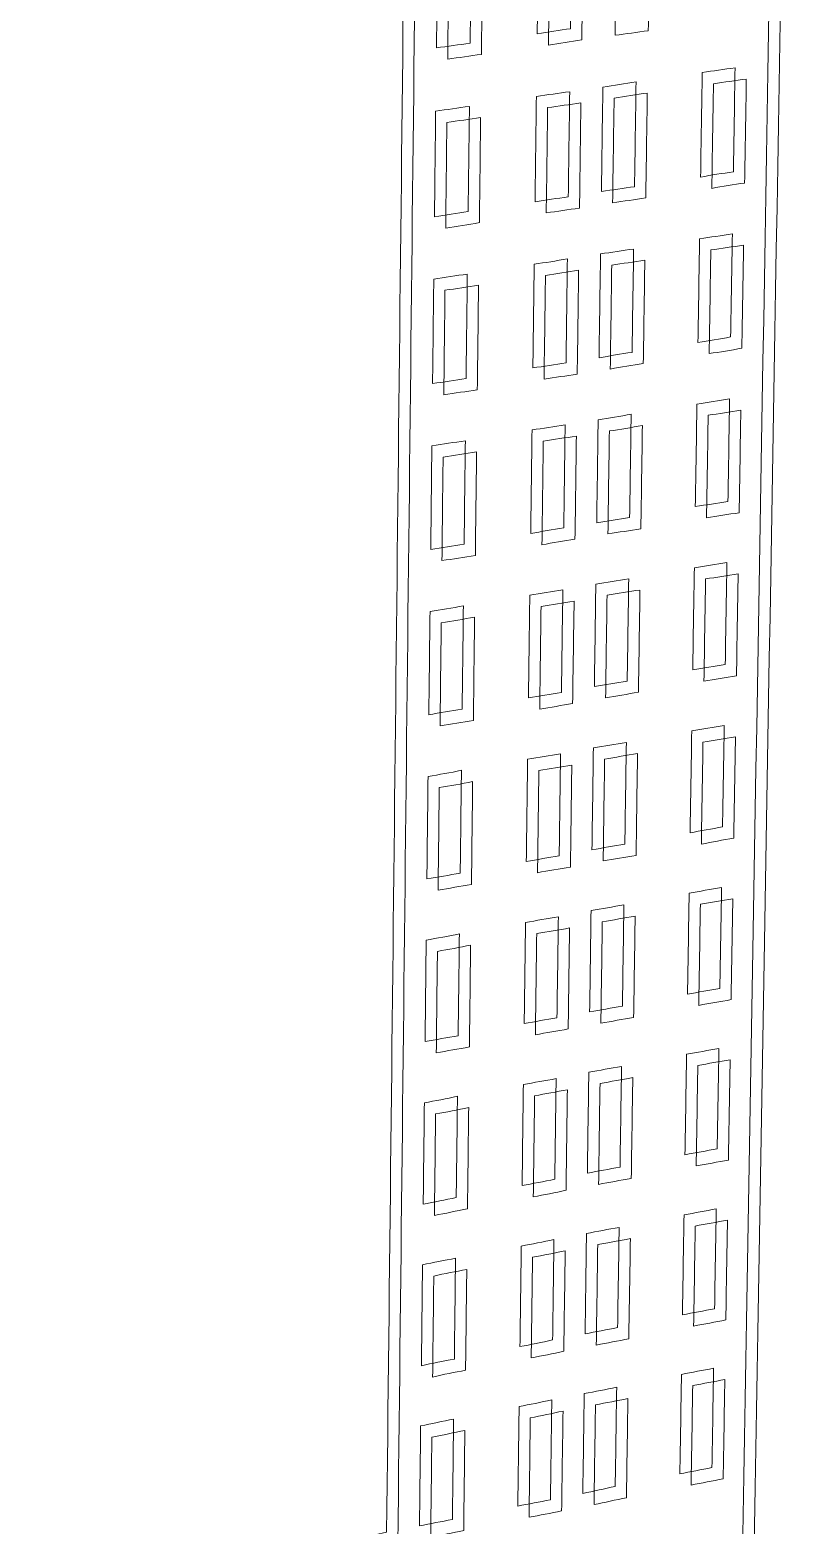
# Model space of a CAD drawing. Header units: centimetres. Extents: x -10.6 to 11.8, y -10.5 to 10.6.
# Drawn here: x 6.155 to 7.285, y -6.873 to -4.709 of the extents above; entities that cross this region are included whole.
import ezdxf

# ---------------------------------------------------------------- set-up
doc = ezdxf.new("R2010")
doc.units = ezdxf.units.CM
doc.header["$MEASUREMENT"] = 0
doc.layers.add('Livello 1', color=7, linetype='Continuous')

msp = doc.modelspace()

# ---------------------------------------------------------------- linework, layer by layer
at = {"layer": 'Livello 1', "color": 7, "lineweight": 9}
for points, knots in [([(7.14208, -9.54511), (7.16166, -8.40217), (7.18185, -7.22331), (7.20259, -6.01229), (7.20259, -6.01229), (7.22396, -4.76462), (7.246, -3.47729), (7.26872, -2.15032), (7.26872, -2.15032), (7.17869, -2.15705), (7.08831, -2.16379), (6.99761, -2.17056), (6.99761, -2.17056), (6.90655, -2.17736), (6.81481, -2.18422), (6.72273, -2.1911), (6.72273, -2.1911), (6.71381, -3.011), (6.70522, -3.81499), (6.69663, -4.60307), (6.69663, -4.60307), (6.6882, -5.37675), (6.67991, -6.13755), (6.67177, -6.88319), (6.67177, -6.88319), (6.58005, -6.90188), (6.48793, -6.92029), (6.39549, -6.93875), (6.39549, -6.93875), (6.3024, -6.95733), (6.20881, -6.97598), (6.11482, -6.99512), (6.11482, -6.99512), (6.11796, -6.2384), (6.12117, -5.46707), (6.12442, -4.68269), (6.12442, -4.68269), (6.12774, -3.88295), (6.13112, -3.06707), (6.13455, -2.23506), (6.13455, -2.23506), (6.03904, -2.24218), (5.94317, -2.24935), (5.84664, -2.25656), (5.84664, -2.25656), (5.74975, -2.26379), (5.65235, -2.27108), (5.55461, -2.27839), (5.55461, -2.27839), (5.55793, -3.66344), (5.56117, -5.00647), (5.56445, -6.30586), (5.56445, -6.30586), (5.56764, -7.56556), (5.57057, -8.78948), (5.57358, -9.97521), (5.57358, -9.97521), (5.61468, -9.96393), (5.65578, -9.95262), (5.69687, -9.94134), (5.69687, -9.94134), (5.69643, -9.96244), (5.69598, -9.98275), (5.69553, -10.00306), (5.69553, -10.00306), (5.70353, -10.01018), (5.71169, -10.01725), (5.71985, -10.02354), (5.71985, -10.02354), (5.94016, -9.96257), (6.15797, -9.90227), (6.37343, -9.84266), (6.37343, -9.84266), (6.58622, -9.78377), (6.79713, -9.72541), (7.00538, -9.66775), (7.00538, -9.66775), (7.01304, -9.65745), (7.0207, -9.64636), (7.02837, -9.63526), (7.02837, -9.63526), (7.02898, -9.61567), (7.02961, -9.59608), (7.03023, -9.57574), (7.03023, -9.57574), (7.06741, -9.56555), (7.10475, -9.55532), (7.14208, -9.54511)], [0, 0, 0, 0, 0.0454545, 0.0454545, 0.0454545, 0.0454545, 0.0909091, 0.0909091, 0.0909091, 0.0909091, 0.1363636, 0.1363636, 0.1363636, 0.1363636, 0.1818182, 0.1818182, 0.1818182, 0.1818182, 0.2272727, 0.2272727, 0.2272727, 0.2272727, 0.2727273, 0.2727273, 0.2727273, 0.2727273, 0.3181818, 0.3181818, 0.3181818, 0.3181818, 0.3636364, 0.3636364, 0.3636364, 0.3636364, 0.4090909, 0.4090909, 0.4090909, 0.4090909, 0.4545455, 0.4545455, 0.4545455, 0.4545455, 0.5, 0.5, 0.5, 0.5, 0.5454545, 0.5454545, 0.5454545, 0.5454545, 0.5909091, 0.5909091, 0.5909091, 0.5909091, 0.6363636, 0.6363636, 0.6363636, 0.6363636, 0.6818182, 0.6818182, 0.6818182, 0.6818182, 0.7272727, 0.7272727, 0.7272727, 0.7272727, 0.7727273, 0.7727273, 0.7727273, 0.7727273, 0.8181818, 0.8181818, 0.8181818, 0.8181818, 0.8636364, 0.8636364, 0.8636364, 0.8636364, 0.9090909, 0.9090909, 0.9090909, 0.9090909, 0.9545455, 0.9545455, 0.9545455, 0.9545455, 1, 1, 1, 1]), ([(7.15834, -9.56137), (7.17791, -8.41842), (7.19811, -7.23956), (7.21884, -6.02854), (7.21884, -6.02854), (7.24021, -4.78087), (7.26226, -3.49355), (7.28497, -2.16658), (7.28497, -2.16658), (7.19494, -2.1733), (7.10457, -2.18005), (7.01386, -2.18682), (7.01386, -2.18682), (6.92281, -2.19362), (6.83106, -2.20047), (6.73898, -2.20735), (6.73898, -2.20735), (6.73007, -3.02726), (6.72147, -3.83125), (6.71289, -4.61933), (6.71289, -4.61933), (6.70446, -5.393), (6.69616, -6.15381), (6.68803, -6.89945), (6.68803, -6.89945), (6.59631, -6.91814), (6.50419, -6.93654), (6.41174, -6.955), (6.41174, -6.955), (6.31866, -6.97359), (6.22507, -6.99224), (6.13108, -7.01138), (6.13108, -7.01138), (6.13422, -6.25465), (6.13743, -5.48333), (6.14068, -4.69895), (6.14068, -4.69895), (6.14399, -3.89921), (6.14737, -3.08332), (6.15081, -2.25131), (6.15081, -2.25131), (6.0553, -2.25844), (5.95943, -2.26561), (5.8629, -2.27282), (5.8629, -2.27282), (5.76601, -2.28004), (5.66861, -2.28733), (5.57087, -2.29465), (5.57087, -2.29465), (5.57419, -3.6797), (5.57742, -5.02273), (5.58071, -6.32212), (5.58071, -6.32212), (5.58389, -7.58182), (5.58683, -8.80574), (5.58983, -9.99147), (5.58983, -9.99147), (5.63093, -9.98019), (5.67203, -9.96888), (5.71313, -9.9576), (5.71313, -9.9576), (5.71268, -9.97869), (5.71223, -9.999), (5.71178, -10.01932), (5.71178, -10.01932), (5.71979, -10.02643), (5.72795, -10.0335), (5.7361, -10.0398), (5.7361, -10.0398), (5.95642, -9.97883), (6.17423, -9.91853), (6.38968, -9.85891), (6.38968, -9.85891), (6.60248, -9.80003), (6.81339, -9.74166), (7.02164, -9.68401), (7.02164, -9.68401), (7.0293, -9.6737), (7.03696, -9.66261), (7.04462, -9.65152), (7.04462, -9.65152), (7.04524, -9.63193), (7.04587, -9.61234), (7.04649, -9.592), (7.04649, -9.592), (7.08367, -9.5818), (7.121, -9.57158), (7.15834, -9.56137)], [0, 0, 0, 0, 0.0454545, 0.0454545, 0.0454545, 0.0454545, 0.0909091, 0.0909091, 0.0909091, 0.0909091, 0.1363636, 0.1363636, 0.1363636, 0.1363636, 0.1818182, 0.1818182, 0.1818182, 0.1818182, 0.2272727, 0.2272727, 0.2272727, 0.2272727, 0.2727273, 0.2727273, 0.2727273, 0.2727273, 0.3181818, 0.3181818, 0.3181818, 0.3181818, 0.3636364, 0.3636364, 0.3636364, 0.3636364, 0.4090909, 0.4090909, 0.4090909, 0.4090909, 0.4545455, 0.4545455, 0.4545455, 0.4545455, 0.5, 0.5, 0.5, 0.5, 0.5454545, 0.5454545, 0.5454545, 0.5454545, 0.5909091, 0.5909091, 0.5909091, 0.5909091, 0.6363636, 0.6363636, 0.6363636, 0.6363636, 0.6818182, 0.6818182, 0.6818182, 0.6818182, 0.7272727, 0.7272727, 0.7272727, 0.7272727, 0.7727273, 0.7727273, 0.7727273, 0.7727273, 0.8181818, 0.8181818, 0.8181818, 0.8181818, 0.8636364, 0.8636364, 0.8636364, 0.8636364, 0.9090909, 0.9090909, 0.9090909, 0.9090909, 0.9545455, 0.9545455, 0.9545455, 0.9545455, 1, 1, 1, 1]), ([(6.89178, -4.56238), (6.90796, -4.5602), (6.92397, -4.55804), (6.94015, -4.55585), (6.94015, -4.55585), (6.93945, -4.60633), (6.93876, -4.65679), (6.93808, -4.70726), (6.93808, -4.70726), (6.92193, -4.70951), (6.90594, -4.71249), (6.88979, -4.71472), (6.88979, -4.71472), (6.89045, -4.66419), (6.89111, -4.6129), (6.89178, -4.56238)], [0, 0, 0, 0, 0.25, 0.25, 0.25, 0.25, 0.5, 0.5, 0.5, 0.5, 0.75, 0.75, 0.75, 0.75, 1, 1, 1, 1]), ([(7.00461, -4.5656), (7.02062, -4.56344), (7.0368, -4.56051), (7.05281, -4.55834), (7.05281, -4.55834), (7.05207, -4.60944), (7.05132, -4.65979), (7.05058, -4.71015), (7.05058, -4.71015), (7.03459, -4.71238), (7.01844, -4.71462), (7.00245, -4.71683), (7.00245, -4.71683), (7.00317, -4.66642), (7.00389, -4.61601), (7.00461, -4.5656)], [0, 0, 0, 0, 0.25, 0.25, 0.25, 0.25, 0.5, 0.5, 0.5, 0.5, 0.75, 0.75, 0.75, 0.75, 1, 1, 1, 1]), ([(6.74565, -4.58284), (6.76184, -4.58065), (6.77818, -4.57845), (6.79453, -4.57625), (6.79453, -4.57625), (6.79392, -4.6269), (6.79332, -4.67755), (6.79272, -4.7282), (6.79272, -4.7282), (6.7764, -4.73045), (6.76008, -4.73273), (6.74393, -4.73497), (6.74393, -4.73497), (6.74451, -4.68426), (6.74508, -4.63355), (6.74565, -4.58284)], [0, 0, 0, 0, 0.25, 0.25, 0.25, 0.25, 0.5, 0.5, 0.5, 0.5, 0.75, 0.75, 0.75, 0.75, 1, 1, 1, 1]), ([(6.90803, -4.57863), (6.92421, -4.57646), (6.94022, -4.5743), (6.9564, -4.5721), (6.9564, -4.5721), (6.95571, -4.62258), (6.95502, -4.67305), (6.95433, -4.72352), (6.95433, -4.72352), (6.93818, -4.72576), (6.9222, -4.72874), (6.90605, -4.73097), (6.90605, -4.73097), (6.90671, -4.68045), (6.90737, -4.62916), (6.90803, -4.57863)], [0, 0, 0, 0, 0.25, 0.25, 0.25, 0.25, 0.5, 0.5, 0.5, 0.5, 0.75, 0.75, 0.75, 0.75, 1, 1, 1, 1]), ([(6.76191, -4.59909), (6.77809, -4.59691), (6.79444, -4.5947), (6.81078, -4.5925), (6.81078, -4.5925), (6.81018, -4.64315), (6.80957, -4.6938), (6.80897, -4.74445), (6.80897, -4.74445), (6.79266, -4.74671), (6.77634, -4.74898), (6.76019, -4.75123), (6.76019, -4.75123), (6.76076, -4.70052), (6.76133, -4.6498), (6.76191, -4.59909)], [0, 0, 0, 0, 0.25, 0.25, 0.25, 0.25, 0.5, 0.5, 0.5, 0.5, 0.75, 0.75, 0.75, 0.75, 1, 1, 1, 1]), ([(7.12878, -4.77056), (7.14459, -4.76833), (7.16038, -4.76609), (7.17635, -4.76383), (7.17635, -4.76383), (7.17551, -4.81476), (7.17468, -4.86494), (7.17386, -4.91436), (7.17386, -4.91436), (7.15791, -4.91667), (7.14214, -4.91897), (7.12637, -4.92201), (7.12637, -4.92201), (7.12717, -4.87178), (7.12797, -4.82154), (7.12878, -4.77056)], [0, 0, 0, 0, 0.25, 0.25, 0.25, 0.25, 0.5, 0.5, 0.5, 0.5, 0.75, 0.75, 0.75, 0.75, 1, 1, 1, 1]), ([(7.14504, -4.78681), (7.16084, -4.78458), (7.17664, -4.78235), (7.19261, -4.78009), (7.19261, -4.78009), (7.19177, -4.83101), (7.19094, -4.88119), (7.19011, -4.93062), (7.19011, -4.93062), (7.17417, -4.93293), (7.1584, -4.93522), (7.14263, -4.93826), (7.14263, -4.93826), (7.14343, -4.88803), (7.14422, -4.83779), (7.14504, -4.78681)], [0, 0, 0, 0, 0.25, 0.25, 0.25, 0.25, 0.5, 0.5, 0.5, 0.5, 0.75, 0.75, 0.75, 0.75, 1, 1, 1, 1]), ([(6.88861, -4.80522), (6.90474, -4.80296), (6.9207, -4.80069), (6.93684, -4.79841), (6.93684, -4.79841), (6.93615, -4.84964), (6.93546, -4.90011), (6.93477, -4.95058), (6.93477, -4.95058), (6.91867, -4.95292), (6.90256, -4.95524), (6.88662, -4.95757), (6.88662, -4.95757), (6.88728, -4.90704), (6.88794, -4.85651), (6.88861, -4.80522)], [0, 0, 0, 0, 0.25, 0.25, 0.25, 0.25, 0.5, 0.5, 0.5, 0.5, 0.75, 0.75, 0.75, 0.75, 1, 1, 1, 1]), ([(6.98491, -4.79163), (7.00088, -4.78937), (7.01701, -4.78634), (7.03297, -4.78408), (7.03297, -4.78408), (7.03222, -4.83518), (7.03148, -4.88553), (7.03074, -4.93589), (7.03074, -4.93589), (7.0148, -4.93822), (6.99869, -4.94055), (6.98276, -4.94286), (6.98276, -4.94286), (6.98347, -4.8932), (6.98418, -4.84279), (6.98491, -4.79163)], [0, 0, 0, 0, 0.25, 0.25, 0.25, 0.25, 0.5, 0.5, 0.5, 0.5, 0.75, 0.75, 0.75, 0.75, 1, 1, 1, 1]), ([(7.00116, -4.80788), (7.01713, -4.80562), (7.03327, -4.8026), (7.04923, -4.80034), (7.04923, -4.80034), (7.04848, -4.85143), (7.04773, -4.90179), (7.04699, -4.95214), (7.04699, -4.95214), (7.03105, -4.95447), (7.01495, -4.9568), (6.99901, -4.95912), (6.99901, -4.95912), (6.99972, -4.90946), (7.00044, -4.85905), (7.00116, -4.80788)], [0, 0, 0, 0, 0.25, 0.25, 0.25, 0.25, 0.5, 0.5, 0.5, 0.5, 0.75, 0.75, 0.75, 0.75, 1, 1, 1, 1]), ([(6.74273, -4.82655), (6.75904, -4.82427), (6.77534, -4.82197), (6.79164, -4.81966), (6.79164, -4.81966), (6.79102, -4.87107), (6.79042, -4.92173), (6.78983, -4.97162), (6.78983, -4.97162), (6.77356, -4.97473), (6.75728, -4.9771), (6.74102, -4.97944), (6.74102, -4.97944), (6.74158, -4.92873), (6.74215, -4.87802), (6.74273, -4.82655)], [0, 0, 0, 0, 0.25, 0.25, 0.25, 0.25, 0.5, 0.5, 0.5, 0.5, 0.75, 0.75, 0.75, 0.75, 1, 1, 1, 1]), ([(6.90486, -4.82148), (6.921, -4.81921), (6.93696, -4.81695), (6.9531, -4.81467), (6.9531, -4.81467), (6.9524, -4.86589), (6.95171, -4.91637), (6.95103, -4.96684), (6.95103, -4.96684), (6.93493, -4.96917), (6.91882, -4.9715), (6.90288, -4.97383), (6.90288, -4.97383), (6.90354, -4.92329), (6.9042, -4.87277), (6.90486, -4.82148)], [0, 0, 0, 0, 0.25, 0.25, 0.25, 0.25, 0.5, 0.5, 0.5, 0.5, 0.75, 0.75, 0.75, 0.75, 1, 1, 1, 1]), ([(6.75899, -4.84281), (6.77529, -4.84052), (6.79159, -4.83822), (6.8079, -4.83592), (6.8079, -4.83592), (6.80728, -4.88733), (6.80668, -4.93798), (6.80609, -4.98787), (6.80609, -4.98787), (6.78981, -4.99099), (6.77354, -4.99336), (6.75727, -4.99569), (6.75727, -4.99569), (6.75784, -4.94499), (6.75841, -4.89428), (6.75899, -4.84281)], [0, 0, 0, 0, 0.25, 0.25, 0.25, 0.25, 0.5, 0.5, 0.5, 0.5, 0.75, 0.75, 0.75, 0.75, 1, 1, 1, 1]), ([(7.12494, -5.01123), (7.14069, -5.0089), (7.15645, -5.00658), (7.17237, -5.00423), (7.17237, -5.00423), (7.17155, -5.0544), (7.17072, -5.10383), (7.1699, -5.15326), (7.1699, -5.15326), (7.15401, -5.15641), (7.13828, -5.1588), (7.12255, -5.16119), (7.12255, -5.16119), (7.12335, -5.11095), (7.12415, -5.06146), (7.12494, -5.01123)], [0, 0, 0, 0, 0.25, 0.25, 0.25, 0.25, 0.5, 0.5, 0.5, 0.5, 0.75, 0.75, 0.75, 0.75, 1, 1, 1, 1]), ([(6.88544, -5.04807), (6.90137, -5.04571), (6.91746, -5.04335), (6.93355, -5.04023), (6.93355, -5.04023), (6.93286, -5.09069), (6.93218, -5.14116), (6.9315, -5.19088), (6.9315, -5.19088), (6.91544, -5.19332), (6.89938, -5.19574), (6.88349, -5.19815), (6.88349, -5.19815), (6.88414, -5.14838), (6.88479, -5.09784), (6.88544, -5.04807)], [0, 0, 0, 0, 0.25, 0.25, 0.25, 0.25, 0.5, 0.5, 0.5, 0.5, 0.75, 0.75, 0.75, 0.75, 1, 1, 1, 1]), ([(6.98148, -5.03315), (6.9974, -5.0308), (7.01332, -5.02843), (7.02941, -5.02607), (7.02941, -5.02607), (7.02867, -5.07567), (7.02793, -5.12602), (7.02719, -5.17562), (7.02719, -5.17562), (7.01114, -5.17805), (6.99524, -5.18048), (6.97935, -5.18363), (6.97935, -5.18363), (6.98005, -5.13322), (6.98077, -5.08356), (6.98148, -5.03315)], [0, 0, 0, 0, 0.25, 0.25, 0.25, 0.25, 0.5, 0.5, 0.5, 0.5, 0.75, 0.75, 0.75, 0.75, 1, 1, 1, 1]), ([(7.1412, -5.02749), (7.15695, -5.02516), (7.17271, -5.02284), (7.18863, -5.02048), (7.18863, -5.02048), (7.1878, -5.07066), (7.18698, -5.12008), (7.18616, -5.16951), (7.18616, -5.16951), (7.17027, -5.17267), (7.15454, -5.17505), (7.13881, -5.17744), (7.13881, -5.17744), (7.13961, -5.1272), (7.1404, -5.07772), (7.1412, -5.02749)], [0, 0, 0, 0, 0.25, 0.25, 0.25, 0.25, 0.5, 0.5, 0.5, 0.5, 0.75, 0.75, 0.75, 0.75, 1, 1, 1, 1]), ([(6.74, -5.06951), (6.75608, -5.06713), (6.7725, -5.06473), (6.78859, -5.06234), (6.78859, -5.06234), (6.78799, -5.11299), (6.7874, -5.16288), (6.78681, -5.21353), (6.78681, -5.21353), (6.77058, -5.21598), (6.75435, -5.21844), (6.7383, -5.22088), (6.7383, -5.22088), (6.73886, -5.17093), (6.73943, -5.12022), (6.74, -5.06951)], [0, 0, 0, 0, 0.25, 0.25, 0.25, 0.25, 0.5, 0.5, 0.5, 0.5, 0.75, 0.75, 0.75, 0.75, 1, 1, 1, 1]), ([(6.9017, -5.06432), (6.91763, -5.06197), (6.93371, -5.05961), (6.9498, -5.05648), (6.9498, -5.05648), (6.94912, -5.10695), (6.94844, -5.15742), (6.94776, -5.20714), (6.94776, -5.20714), (6.9317, -5.20958), (6.91564, -5.21199), (6.89975, -5.21441), (6.89975, -5.21441), (6.9004, -5.16463), (6.90105, -5.1141), (6.9017, -5.06432)], [0, 0, 0, 0, 0.25, 0.25, 0.25, 0.25, 0.5, 0.5, 0.5, 0.5, 0.75, 0.75, 0.75, 0.75, 1, 1, 1, 1]), ([(6.99773, -5.0494), (7.01365, -5.04706), (7.02958, -5.04469), (7.04566, -5.04232), (7.04566, -5.04232), (7.04493, -5.09192), (7.04419, -5.14228), (7.04345, -5.19188), (7.04345, -5.19188), (7.02739, -5.1943), (7.0115, -5.19673), (6.99561, -5.19989), (6.99561, -5.19989), (6.99631, -5.14948), (6.99702, -5.09982), (6.99773, -5.0494)], [0, 0, 0, 0, 0.25, 0.25, 0.25, 0.25, 0.5, 0.5, 0.5, 0.5, 0.75, 0.75, 0.75, 0.75, 1, 1, 1, 1]), ([(6.75625, -5.08576), (6.77234, -5.08338), (6.78876, -5.08099), (6.80485, -5.07859), (6.80485, -5.07859), (6.80425, -5.12924), (6.80366, -5.17913), (6.80306, -5.22979), (6.80306, -5.22979), (6.78683, -5.23224), (6.77061, -5.2347), (6.75455, -5.23714), (6.75455, -5.23714), (6.75512, -5.18718), (6.75568, -5.13647), (6.75625, -5.08576)], [0, 0, 0, 0, 0.25, 0.25, 0.25, 0.25, 0.5, 0.5, 0.5, 0.5, 0.75, 0.75, 0.75, 0.75, 1, 1, 1, 1]), ([(7.12113, -5.2504), (7.13684, -5.24799), (7.15255, -5.24556), (7.16843, -5.24312), (7.16843, -5.24312), (7.16761, -5.29254), (7.16679, -5.34197), (7.16598, -5.3914), (7.16598, -5.3914), (7.15013, -5.3939), (7.13444, -5.39638), (7.11876, -5.39886), (7.11876, -5.39886), (7.11955, -5.34937), (7.12034, -5.29989), (7.12113, -5.2504)], [0, 0, 0, 0, 0.25, 0.25, 0.25, 0.25, 0.5, 0.5, 0.5, 0.5, 0.75, 0.75, 0.75, 0.75, 1, 1, 1, 1]), ([(6.97808, -5.27317), (6.99395, -5.27073), (7.00983, -5.26826), (7.02587, -5.26506), (7.02587, -5.26506), (7.02514, -5.3154), (7.0244, -5.365), (7.02367, -5.4146), (7.02367, -5.4146), (7.00766, -5.41712), (6.99181, -5.41965), (6.97596, -5.42214), (6.97596, -5.42214), (6.97667, -5.37248), (6.97737, -5.32283), (6.97808, -5.27317)], [0, 0, 0, 0, 0.25, 0.25, 0.25, 0.25, 0.5, 0.5, 0.5, 0.5, 0.75, 0.75, 0.75, 0.75, 1, 1, 1, 1]), ([(7.13738, -5.26666), (7.1531, -5.26424), (7.16881, -5.26182), (7.18468, -5.25938), (7.18468, -5.25938), (7.18387, -5.3088), (7.18305, -5.35823), (7.18223, -5.40765), (7.18223, -5.40765), (7.16639, -5.41016), (7.1507, -5.41263), (7.13502, -5.41511), (7.13502, -5.41511), (7.13581, -5.36563), (7.1366, -5.31614), (7.13738, -5.26666)], [0, 0, 0, 0, 0.25, 0.25, 0.25, 0.25, 0.5, 0.5, 0.5, 0.5, 0.75, 0.75, 0.75, 0.75, 1, 1, 1, 1]), ([(6.88232, -5.2879), (6.89819, -5.28545), (6.91424, -5.283), (6.93028, -5.28053), (6.93028, -5.28053), (6.9296, -5.33024), (6.92892, -5.37996), (6.92825, -5.42968), (6.92825, -5.42968), (6.91207, -5.43221), (6.89622, -5.43472), (6.88037, -5.43798), (6.88037, -5.43798), (6.88102, -5.38821), (6.88167, -5.33768), (6.88232, -5.2879)], [0, 0, 0, 0, 0.25, 0.25, 0.25, 0.25, 0.5, 0.5, 0.5, 0.5, 0.75, 0.75, 0.75, 0.75, 1, 1, 1, 1]), ([(6.89857, -5.30415), (6.91445, -5.30171), (6.93049, -5.29926), (6.94653, -5.29678), (6.94653, -5.29678), (6.94586, -5.3465), (6.94518, -5.39622), (6.94451, -5.44593), (6.94451, -5.44593), (6.92833, -5.44846), (6.91247, -5.45098), (6.89663, -5.45424), (6.89663, -5.45424), (6.89728, -5.40446), (6.89792, -5.35394), (6.89857, -5.30415)], [0, 0, 0, 0, 0.25, 0.25, 0.25, 0.25, 0.5, 0.5, 0.5, 0.5, 0.75, 0.75, 0.75, 0.75, 1, 1, 1, 1]), ([(6.99433, -5.28942), (7.01021, -5.28698), (7.02608, -5.28452), (7.04213, -5.28131), (7.04213, -5.28131), (7.04139, -5.33166), (7.04066, -5.38126), (7.03993, -5.43086), (7.03993, -5.43086), (7.02391, -5.43338), (7.00807, -5.4359), (6.99221, -5.4384), (6.99221, -5.4384), (6.99292, -5.38874), (6.99362, -5.33908), (6.99433, -5.28942)], [0, 0, 0, 0, 0.25, 0.25, 0.25, 0.25, 0.5, 0.5, 0.5, 0.5, 0.75, 0.75, 0.75, 0.75, 1, 1, 1, 1]), ([(6.73728, -5.31095), (6.75332, -5.30848), (6.76953, -5.30598), (6.78574, -5.30349), (6.78574, -5.30349), (6.78514, -5.35338), (6.78455, -5.40328), (6.78396, -5.45317), (6.78396, -5.45317), (6.76778, -5.45572), (6.7516, -5.45828), (6.73559, -5.46081), (6.73559, -5.46081), (6.73615, -5.41162), (6.73671, -5.3609), (6.73728, -5.31095)], [0, 0, 0, 0, 0.25, 0.25, 0.25, 0.25, 0.5, 0.5, 0.5, 0.5, 0.75, 0.75, 0.75, 0.75, 1, 1, 1, 1]), ([(6.75353, -5.32721), (6.76958, -5.32473), (6.78578, -5.32224), (6.80199, -5.31975), (6.80199, -5.31975), (6.8014, -5.36964), (6.8008, -5.41954), (6.80022, -5.46943), (6.80022, -5.46943), (6.78404, -5.47198), (6.76786, -5.47454), (6.75185, -5.47707), (6.75185, -5.47707), (6.7524, -5.42787), (6.75297, -5.37716), (6.75353, -5.32721)], [0, 0, 0, 0, 0.25, 0.25, 0.25, 0.25, 0.5, 0.5, 0.5, 0.5, 0.75, 0.75, 0.75, 0.75, 1, 1, 1, 1]), ([(7.11734, -5.48733), (7.13301, -5.48482), (7.14867, -5.4823), (7.16451, -5.47977), (7.16451, -5.47977), (7.1637, -5.5292), (7.16288, -5.57862), (7.16207, -5.6273), (7.16207, -5.6273), (7.14627, -5.62989), (7.13062, -5.63246), (7.11498, -5.63503), (7.11498, -5.63503), (7.11577, -5.58629), (7.11656, -5.53682), (7.11734, -5.48733)], [0, 0, 0, 0, 0.25, 0.25, 0.25, 0.25, 0.5, 0.5, 0.5, 0.5, 0.75, 0.75, 0.75, 0.75, 1, 1, 1, 1]), ([(7.1336, -5.50359), (7.14927, -5.50108), (7.16493, -5.49856), (7.18076, -5.49603), (7.18076, -5.49603), (7.17995, -5.54545), (7.17913, -5.59487), (7.17832, -5.64356), (7.17832, -5.64356), (7.16252, -5.64615), (7.14688, -5.64871), (7.13124, -5.65129), (7.13124, -5.65129), (7.13202, -5.60255), (7.13281, -5.55307), (7.1336, -5.50359)], [0, 0, 0, 0, 0.25, 0.25, 0.25, 0.25, 0.5, 0.5, 0.5, 0.5, 0.75, 0.75, 0.75, 0.75, 1, 1, 1, 1]), ([(6.97469, -5.51093), (6.99036, -5.50839), (7.00635, -5.50584), (7.02235, -5.50329), (7.02235, -5.50329), (7.02162, -5.55289), (7.02089, -5.60174), (7.02016, -5.65134), (7.02016, -5.65134), (7.00419, -5.65395), (6.98823, -5.65656), (6.97258, -5.65915), (6.97258, -5.65915), (6.97329, -5.61024), (6.97399, -5.56059), (6.97469, -5.51093)], [0, 0, 0, 0, 0.25, 0.25, 0.25, 0.25, 0.5, 0.5, 0.5, 0.5, 0.75, 0.75, 0.75, 0.75, 1, 1, 1, 1]), ([(6.87904, -5.52698), (6.89504, -5.52444), (6.91087, -5.52189), (6.92704, -5.51932), (6.92704, -5.51932), (6.9262, -5.56828), (6.92552, -5.618), (6.92484, -5.66772), (6.92484, -5.66772), (6.90888, -5.67035), (6.89307, -5.67295), (6.87711, -5.67555), (6.87711, -5.67555), (6.87775, -5.62578), (6.8784, -5.57676), (6.87904, -5.52698)], [0, 0, 0, 0, 0.25, 0.25, 0.25, 0.25, 0.5, 0.5, 0.5, 0.5, 0.75, 0.75, 0.75, 0.75, 1, 1, 1, 1]), ([(6.8953, -5.54323), (6.9113, -5.54069), (6.92713, -5.53814), (6.94329, -5.53558), (6.94329, -5.53558), (6.94245, -5.58454), (6.94177, -5.63426), (6.9411, -5.68397), (6.9411, -5.68397), (6.92514, -5.6866), (6.90933, -5.68921), (6.89336, -5.69181), (6.89336, -5.69181), (6.89401, -5.64204), (6.89465, -5.59301), (6.8953, -5.54323)], [0, 0, 0, 0, 0.25, 0.25, 0.25, 0.25, 0.5, 0.5, 0.5, 0.5, 0.75, 0.75, 0.75, 0.75, 1, 1, 1, 1]), ([(6.99095, -5.52718), (7.00662, -5.52465), (7.02261, -5.5221), (7.03861, -5.51954), (7.03861, -5.51954), (7.03788, -5.56914), (7.03715, -5.61799), (7.03642, -5.66759), (7.03642, -5.66759), (7.02045, -5.6702), (7.00448, -5.67282), (6.98884, -5.67541), (6.98884, -5.67541), (6.98954, -5.6265), (6.99024, -5.57684), (6.99095, -5.52718)], [0, 0, 0, 0, 0.25, 0.25, 0.25, 0.25, 0.5, 0.5, 0.5, 0.5, 0.75, 0.75, 0.75, 0.75, 1, 1, 1, 1]), ([(6.73458, -5.55088), (6.75058, -5.54831), (6.76673, -5.54572), (6.7829, -5.54238), (6.7829, -5.54238), (6.78231, -5.59227), (6.78172, -5.64217), (6.78113, -5.69206), (6.78113, -5.69206), (6.765, -5.69471), (6.74886, -5.69736), (6.7329, -5.69998), (6.7329, -5.69998), (6.73346, -5.65003), (6.73401, -5.60007), (6.73458, -5.55088)], [0, 0, 0, 0, 0.25, 0.25, 0.25, 0.25, 0.5, 0.5, 0.5, 0.5, 0.75, 0.75, 0.75, 0.75, 1, 1, 1, 1]), ([(6.75083, -5.56713), (6.76683, -5.56456), (6.78299, -5.56197), (6.79916, -5.55864), (6.79916, -5.55864), (6.79856, -5.60853), (6.79798, -5.65842), (6.79739, -5.70832), (6.79739, -5.70832), (6.78125, -5.71096), (6.76512, -5.71361), (6.74916, -5.71624), (6.74916, -5.71624), (6.74971, -5.66628), (6.75027, -5.61633), (6.75083, -5.56713)], [0, 0, 0, 0, 0.25, 0.25, 0.25, 0.25, 0.5, 0.5, 0.5, 0.5, 0.75, 0.75, 0.75, 0.75, 1, 1, 1, 1]), ([(7.11357, -5.72351), (7.1292, -5.7209), (7.14482, -5.7183), (7.16061, -5.71566), (7.16061, -5.71566), (7.1598, -5.76509), (7.15899, -5.81377), (7.15818, -5.86245), (7.15818, -5.86245), (7.14242, -5.86513), (7.12682, -5.86779), (7.11123, -5.8712), (7.11123, -5.8712), (7.11201, -5.82172), (7.11279, -5.77298), (7.11357, -5.72351)], [0, 0, 0, 0, 0.25, 0.25, 0.25, 0.25, 0.5, 0.5, 0.5, 0.5, 0.75, 0.75, 0.75, 0.75, 1, 1, 1, 1]), ([(7.12983, -5.73976), (7.14545, -5.73716), (7.16107, -5.73455), (7.17686, -5.73192), (7.17686, -5.73192), (7.17605, -5.78135), (7.17524, -5.83003), (7.17444, -5.8787), (7.17444, -5.8787), (7.15868, -5.88139), (7.14308, -5.88405), (7.12749, -5.88746), (7.12749, -5.88746), (7.12827, -5.83798), (7.12905, -5.78924), (7.12983, -5.73976)], [0, 0, 0, 0, 0.25, 0.25, 0.25, 0.25, 0.5, 0.5, 0.5, 0.5, 0.75, 0.75, 0.75, 0.75, 1, 1, 1, 1]), ([(6.97117, -5.74794), (6.98695, -5.74531), (7.0029, -5.74267), (7.01886, -5.74002), (7.01886, -5.74002), (7.01813, -5.78887), (7.0174, -5.83847), (7.01667, -5.88732), (7.01667, -5.88732), (7.00075, -5.89002), (6.98483, -5.89273), (6.96907, -5.89541), (6.96907, -5.89541), (6.96976, -5.84651), (6.97046, -5.7976), (6.97117, -5.74794)], [0, 0, 0, 0, 0.25, 0.25, 0.25, 0.25, 0.5, 0.5, 0.5, 0.5, 0.75, 0.75, 0.75, 0.75, 1, 1, 1, 1]), ([(6.87595, -5.76455), (6.8919, -5.76191), (6.90769, -5.75927), (6.92364, -5.75661), (6.92364, -5.75661), (6.92297, -5.80557), (6.9223, -5.85529), (6.92163, -5.90426), (6.92163, -5.90426), (6.9057, -5.90698), (6.88995, -5.90967), (6.87402, -5.91237), (6.87402, -5.91237), (6.87466, -5.86334), (6.87531, -5.81357), (6.87595, -5.76455)], [0, 0, 0, 0, 0.25, 0.25, 0.25, 0.25, 0.5, 0.5, 0.5, 0.5, 0.75, 0.75, 0.75, 0.75, 1, 1, 1, 1]), ([(6.89221, -5.7808), (6.90815, -5.77816), (6.92394, -5.77553), (6.9399, -5.77287), (6.9399, -5.77287), (6.93923, -5.82183), (6.93855, -5.87155), (6.93789, -5.92051), (6.93789, -5.92051), (6.92196, -5.92323), (6.9062, -5.92592), (6.89028, -5.92862), (6.89028, -5.92862), (6.89092, -5.8796), (6.89156, -5.82983), (6.89221, -5.7808)], [0, 0, 0, 0, 0.25, 0.25, 0.25, 0.25, 0.5, 0.5, 0.5, 0.5, 0.75, 0.75, 0.75, 0.75, 1, 1, 1, 1]), ([(6.98742, -5.7642), (7.0032, -5.76157), (7.01916, -5.75892), (7.03511, -5.75627), (7.03511, -5.75627), (7.03438, -5.80512), (7.03366, -5.85472), (7.03293, -5.90357), (7.03293, -5.90357), (7.01701, -5.90628), (7.00108, -5.90899), (6.98532, -5.91167), (6.98532, -5.91167), (6.98602, -5.86276), (6.98672, -5.81386), (6.98742, -5.7642)], [0, 0, 0, 0, 0.25, 0.25, 0.25, 0.25, 0.5, 0.5, 0.5, 0.5, 0.75, 0.75, 0.75, 0.75, 1, 1, 1, 1]), ([(6.73173, -5.78929), (6.74784, -5.78663), (6.76396, -5.78395), (6.78008, -5.78051), (6.78008, -5.78051), (6.77949, -5.8304), (6.77891, -5.87954), (6.77832, -5.92944), (6.77832, -5.92944), (6.76223, -5.93217), (6.74614, -5.93492), (6.73006, -5.93763), (6.73006, -5.93763), (6.73061, -5.88844), (6.73117, -5.83849), (6.73173, -5.78929)], [0, 0, 0, 0, 0.25, 0.25, 0.25, 0.25, 0.5, 0.5, 0.5, 0.5, 0.75, 0.75, 0.75, 0.75, 1, 1, 1, 1]), ([(6.74798, -5.80555), (6.7641, -5.80289), (6.78022, -5.8002), (6.79633, -5.79677), (6.79633, -5.79677), (6.79575, -5.84666), (6.79516, -5.89579), (6.79457, -5.94569), (6.79457, -5.94569), (6.77849, -5.94843), (6.7624, -5.95118), (6.74631, -5.95389), (6.74631, -5.95389), (6.74687, -5.90469), (6.74743, -5.85475), (6.74798, -5.80555)], [0, 0, 0, 0, 0.25, 0.25, 0.25, 0.25, 0.5, 0.5, 0.5, 0.5, 0.75, 0.75, 0.75, 0.75, 1, 1, 1, 1]), ([(7.10983, -5.95818), (7.1254, -5.95548), (7.14098, -5.95279), (7.15673, -5.95007), (7.15673, -5.95007), (7.15592, -5.99874), (7.15511, -6.04742), (7.15431, -6.0961), (7.15431, -6.0961), (7.1386, -6.09888), (7.12305, -6.10163), (7.1075, -6.10438), (7.1075, -6.10438), (7.10827, -6.05565), (7.10905, -6.00691), (7.10983, -5.95818)], [0, 0, 0, 0, 0.25, 0.25, 0.25, 0.25, 0.5, 0.5, 0.5, 0.5, 0.75, 0.75, 0.75, 0.75, 1, 1, 1, 1]), ([(7.12608, -5.97443), (7.14166, -5.97174), (7.15724, -5.96904), (7.17298, -5.96632), (7.17298, -5.96632), (7.17218, -6.015), (7.17137, -6.06368), (7.17057, -6.11235), (7.17057, -6.11235), (7.15485, -6.11513), (7.1393, -6.11788), (7.12375, -6.12064), (7.12375, -6.12064), (7.12453, -6.07191), (7.12531, -6.02317), (7.12608, -5.97443)], [0, 0, 0, 0, 0.25, 0.25, 0.25, 0.25, 0.5, 0.5, 0.5, 0.5, 0.75, 0.75, 0.75, 0.75, 1, 1, 1, 1]), ([(6.87287, -6.00061), (6.88878, -5.99788), (6.90452, -5.99514), (6.92043, -5.99239), (6.92043, -5.99239), (6.91976, -6.0406), (6.91909, -6.08956), (6.91843, -6.13853), (6.91843, -6.13853), (6.90255, -6.14134), (6.88667, -6.14413), (6.87095, -6.14692), (6.87095, -6.14692), (6.87159, -6.09865), (6.87223, -6.04963), (6.87287, -6.00061)], [0, 0, 0, 0, 0.25, 0.25, 0.25, 0.25, 0.5, 0.5, 0.5, 0.5, 0.75, 0.75, 0.75, 0.75, 1, 1, 1, 1]), ([(6.96782, -5.98344), (6.98356, -5.98073), (6.99947, -5.97798), (7.01537, -5.97525), (7.01537, -5.97525), (7.01465, -6.02409), (7.01393, -6.07294), (7.01321, -6.12179), (7.01321, -6.12179), (6.99733, -6.12458), (6.98145, -6.12739), (6.96573, -6.13016), (6.96573, -6.13016), (6.96643, -6.08126), (6.96712, -6.03235), (6.96782, -5.98344)], [0, 0, 0, 0, 0.25, 0.25, 0.25, 0.25, 0.5, 0.5, 0.5, 0.5, 0.75, 0.75, 0.75, 0.75, 1, 1, 1, 1]), ([(6.98407, -5.9997), (6.99982, -5.99699), (7.01572, -5.99424), (7.03163, -5.9915), (7.03163, -5.9915), (7.03091, -6.04035), (7.03019, -6.0892), (7.02946, -6.13805), (7.02946, -6.13805), (7.01359, -6.14084), (6.9977, -6.14365), (6.98199, -6.14642), (6.98199, -6.14642), (6.98268, -6.09751), (6.98338, -6.04861), (6.98407, -5.9997)], [0, 0, 0, 0, 0.25, 0.25, 0.25, 0.25, 0.5, 0.5, 0.5, 0.5, 0.75, 0.75, 0.75, 0.75, 1, 1, 1, 1]), ([(6.88912, -6.01686), (6.90504, -6.01414), (6.92077, -6.0114), (6.93669, -6.00865), (6.93669, -6.00865), (6.93601, -6.05686), (6.93535, -6.10582), (6.93468, -6.15478), (6.93468, -6.15478), (6.91881, -6.1576), (6.90292, -6.16038), (6.88721, -6.16318), (6.88721, -6.16318), (6.88784, -6.11491), (6.88849, -6.06589), (6.88912, -6.01686)], [0, 0, 0, 0, 0.25, 0.25, 0.25, 0.25, 0.5, 0.5, 0.5, 0.5, 0.75, 0.75, 0.75, 0.75, 1, 1, 1, 1]), ([(6.72906, -6.02619), (6.74496, -6.02344), (6.7612, -6.02066), (6.7771, -6.01713), (6.7771, -6.01713), (6.77652, -6.06626), (6.77594, -6.1154), (6.77535, -6.16454), (6.77535, -6.16454), (6.75931, -6.16738), (6.74327, -6.17021), (6.72739, -6.17302), (6.72739, -6.17302), (6.72794, -6.12458), (6.7285, -6.07539), (6.72906, -6.02619)], [0, 0, 0, 0, 0.25, 0.25, 0.25, 0.25, 0.5, 0.5, 0.5, 0.5, 0.75, 0.75, 0.75, 0.75, 1, 1, 1, 1]), ([(6.74531, -6.04245), (6.76122, -6.03969), (6.77746, -6.03691), (6.79336, -6.03338), (6.79336, -6.03338), (6.79277, -6.08252), (6.79219, -6.13166), (6.79161, -6.1808), (6.79161, -6.1808), (6.77557, -6.18363), (6.75952, -6.18647), (6.74365, -6.18928), (6.74365, -6.18928), (6.7442, -6.14084), (6.74476, -6.09164), (6.74531, -6.04245)], [0, 0, 0, 0, 0.25, 0.25, 0.25, 0.25, 0.5, 0.5, 0.5, 0.5, 0.75, 0.75, 0.75, 0.75, 1, 1, 1, 1]), ([(7.1061, -6.19135), (7.12163, -6.18856), (7.13717, -6.18578), (7.15287, -6.18297), (7.15287, -6.18297), (7.15207, -6.23165), (7.15127, -6.27957), (7.15047, -6.32825), (7.15047, -6.32825), (7.1348, -6.33112), (7.11929, -6.33397), (7.10378, -6.3368), (7.10378, -6.3368), (7.10455, -6.28882), (7.10533, -6.24009), (7.1061, -6.19135)], [0, 0, 0, 0, 0.25, 0.25, 0.25, 0.25, 0.5, 0.5, 0.5, 0.5, 0.75, 0.75, 0.75, 0.75, 1, 1, 1, 1]), ([(6.96449, -6.21744), (6.98019, -6.21463), (6.99605, -6.2118), (7.01191, -6.20897), (7.01191, -6.20897), (7.0112, -6.25782), (7.01047, -6.30591), (7.00976, -6.35476), (7.00976, -6.35476), (6.99392, -6.35766), (6.97809, -6.36054), (6.96242, -6.36341), (6.96242, -6.36341), (6.96311, -6.31525), (6.9638, -6.26635), (6.96449, -6.21744)], [0, 0, 0, 0, 0.25, 0.25, 0.25, 0.25, 0.5, 0.5, 0.5, 0.5, 0.75, 0.75, 0.75, 0.75, 1, 1, 1, 1]), ([(7.12236, -6.20761), (7.13789, -6.20482), (7.15343, -6.20203), (7.16913, -6.19923), (7.16913, -6.19923), (7.16832, -6.2479), (7.16752, -6.29583), (7.16673, -6.34451), (7.16673, -6.34451), (7.15105, -6.34738), (7.13555, -6.35022), (7.12004, -6.35306), (7.12004, -6.35306), (7.12081, -6.30508), (7.12158, -6.25635), (7.12236, -6.20761)], [0, 0, 0, 0, 0.25, 0.25, 0.25, 0.25, 0.5, 0.5, 0.5, 0.5, 0.75, 0.75, 0.75, 0.75, 1, 1, 1, 1]), ([(6.86981, -6.23516), (6.88551, -6.23234), (6.90137, -6.22951), (6.91723, -6.22667), (6.91723, -6.22667), (6.91657, -6.27488), (6.91591, -6.32384), (6.91524, -6.37206), (6.91524, -6.37206), (6.89941, -6.37571), (6.88358, -6.37859), (6.86791, -6.38147), (6.86791, -6.38147), (6.86853, -6.33245), (6.86917, -6.28418), (6.86981, -6.23516)], [0, 0, 0, 0, 0.25, 0.25, 0.25, 0.25, 0.5, 0.5, 0.5, 0.5, 0.75, 0.75, 0.75, 0.75, 1, 1, 1, 1]), ([(6.98074, -6.2337), (6.99645, -6.23089), (7.01231, -6.22805), (7.02817, -6.22522), (7.02817, -6.22522), (7.02745, -6.27407), (7.02673, -6.32217), (7.02601, -6.37102), (7.02601, -6.37102), (7.01018, -6.37391), (6.99435, -6.3768), (6.97867, -6.37966), (6.97867, -6.37966), (6.97936, -6.33151), (6.98006, -6.2826), (6.98074, -6.2337)], [0, 0, 0, 0, 0.25, 0.25, 0.25, 0.25, 0.5, 0.5, 0.5, 0.5, 0.75, 0.75, 0.75, 0.75, 1, 1, 1, 1]), ([(6.72639, -6.26158), (6.74226, -6.25873), (6.75828, -6.25586), (6.77431, -6.25224), (6.77431, -6.25224), (6.77373, -6.30138), (6.77315, -6.35051), (6.77257, -6.39889), (6.77257, -6.39889), (6.75658, -6.40182), (6.74058, -6.40551), (6.72475, -6.40841), (6.72475, -6.40841), (6.7253, -6.35921), (6.72585, -6.31002), (6.72639, -6.26158)], [0, 0, 0, 0, 0.25, 0.25, 0.25, 0.25, 0.5, 0.5, 0.5, 0.5, 0.75, 0.75, 0.75, 0.75, 1, 1, 1, 1]), ([(6.88606, -6.25142), (6.90177, -6.2486), (6.91763, -6.24577), (6.93349, -6.24292), (6.93349, -6.24292), (6.93282, -6.29113), (6.93216, -6.3401), (6.9315, -6.38831), (6.9315, -6.38831), (6.91567, -6.39197), (6.89983, -6.39485), (6.88416, -6.39773), (6.88416, -6.39773), (6.88479, -6.3487), (6.88543, -6.30044), (6.88606, -6.25142)], [0, 0, 0, 0, 0.25, 0.25, 0.25, 0.25, 0.5, 0.5, 0.5, 0.5, 0.75, 0.75, 0.75, 0.75, 1, 1, 1, 1]), ([(6.74265, -6.27784), (6.75852, -6.27498), (6.77454, -6.27211), (6.79057, -6.26849), (6.79057, -6.26849), (6.78999, -6.31763), (6.78941, -6.36677), (6.78883, -6.41515), (6.78883, -6.41515), (6.77283, -6.41807), (6.75683, -6.42176), (6.741, -6.42466), (6.741, -6.42466), (6.74155, -6.37547), (6.7421, -6.32627), (6.74265, -6.27784)], [0, 0, 0, 0, 0.25, 0.25, 0.25, 0.25, 0.5, 0.5, 0.5, 0.5, 0.75, 0.75, 0.75, 0.75, 1, 1, 1, 1]), ([(7.1024, -6.42378), (7.11789, -6.4209), (7.13338, -6.41802), (7.14904, -6.41512), (7.14904, -6.41512), (7.14824, -6.4638), (7.14744, -6.51173), (7.14665, -6.55966), (7.14665, -6.55966), (7.13102, -6.56262), (7.11556, -6.56555), (7.10009, -6.56848), (7.10009, -6.56848), (7.10086, -6.5205), (7.10163, -6.47251), (7.1024, -6.42378)], [0, 0, 0, 0, 0.25, 0.25, 0.25, 0.25, 0.5, 0.5, 0.5, 0.5, 0.75, 0.75, 0.75, 0.75, 1, 1, 1, 1]), ([(6.96118, -6.45069), (6.97684, -6.44779), (6.99266, -6.44486), (7.00847, -6.44194), (7.00847, -6.44194), (7.00776, -6.49003), (7.00688, -6.53888), (7.00617, -6.58699), (7.00617, -6.58699), (6.99054, -6.58997), (6.97475, -6.59295), (6.95913, -6.59591), (6.95913, -6.59591), (6.95981, -6.54775), (6.96049, -6.4996), (6.96118, -6.45069)], [0, 0, 0, 0, 0.25, 0.25, 0.25, 0.25, 0.5, 0.5, 0.5, 0.5, 0.75, 0.75, 0.75, 0.75, 1, 1, 1, 1]), ([(7.11866, -6.44003), (7.13414, -6.43716), (7.14963, -6.43428), (7.16529, -6.43138), (7.16529, -6.43138), (7.1645, -6.48005), (7.1637, -6.52798), (7.1629, -6.57591), (7.1629, -6.57591), (7.14728, -6.57887), (7.13181, -6.5818), (7.11635, -6.58474), (7.11635, -6.58474), (7.11712, -6.53675), (7.11788, -6.48877), (7.11866, -6.44003)], [0, 0, 0, 0, 0.25, 0.25, 0.25, 0.25, 0.5, 0.5, 0.5, 0.5, 0.75, 0.75, 0.75, 0.75, 1, 1, 1, 1]), ([(6.86677, -6.46896), (6.88242, -6.46604), (6.89824, -6.46312), (6.91405, -6.45943), (6.91405, -6.45943), (6.9134, -6.5084), (6.91274, -6.55661), (6.91208, -6.60482), (6.91208, -6.60482), (6.89629, -6.60857), (6.8805, -6.61154), (6.86487, -6.61452), (6.86487, -6.61452), (6.8655, -6.56625), (6.86613, -6.51723), (6.86677, -6.46896)], [0, 0, 0, 0, 0.25, 0.25, 0.25, 0.25, 0.5, 0.5, 0.5, 0.5, 0.75, 0.75, 0.75, 0.75, 1, 1, 1, 1]), ([(6.97744, -6.46695), (6.9931, -6.46405), (7.00891, -6.46112), (7.02473, -6.45819), (7.02473, -6.45819), (7.02401, -6.50629), (7.02314, -6.55514), (7.02242, -6.60324), (7.02242, -6.60324), (7.0068, -6.60622), (6.991, -6.6092), (6.97538, -6.61216), (6.97538, -6.61216), (6.97606, -6.56401), (6.97675, -6.51586), (6.97744, -6.46695)], [0, 0, 0, 0, 0.25, 0.25, 0.25, 0.25, 0.5, 0.5, 0.5, 0.5, 0.75, 0.75, 0.75, 0.75, 1, 1, 1, 1]), ([(6.72375, -6.49621), (6.73957, -6.49251), (6.75556, -6.48955), (6.77154, -6.48659), (6.77154, -6.48659), (6.77096, -6.53573), (6.77038, -6.58411), (6.76981, -6.63249), (6.76981, -6.63249), (6.75385, -6.63551), (6.73791, -6.63853), (6.72211, -6.64228), (6.72211, -6.64228), (6.72266, -6.59309), (6.72321, -6.54465), (6.72375, -6.49621)], [0, 0, 0, 0, 0.25, 0.25, 0.25, 0.25, 0.5, 0.5, 0.5, 0.5, 0.75, 0.75, 0.75, 0.75, 1, 1, 1, 1]), ([(6.88303, -6.48521), (6.89868, -6.4823), (6.91449, -6.47938), (6.93031, -6.47569), (6.93031, -6.47569), (6.92965, -6.52465), (6.92899, -6.57287), (6.92834, -6.62108), (6.92834, -6.62108), (6.91255, -6.62483), (6.89676, -6.6278), (6.88113, -6.63077), (6.88113, -6.63077), (6.88176, -6.5825), (6.88239, -6.53348), (6.88303, -6.48521)], [0, 0, 0, 0, 0.25, 0.25, 0.25, 0.25, 0.5, 0.5, 0.5, 0.5, 0.75, 0.75, 0.75, 0.75, 1, 1, 1, 1]), ([(6.74001, -6.51246), (6.75583, -6.50877), (6.77181, -6.50581), (6.78779, -6.50285), (6.78779, -6.50285), (6.78722, -6.55198), (6.78664, -6.60036), (6.78607, -6.64875), (6.78607, -6.64875), (6.77011, -6.65177), (6.75416, -6.65479), (6.73837, -6.65854), (6.73837, -6.65854), (6.73892, -6.60934), (6.73947, -6.56091), (6.74001, -6.51246)], [0, 0, 0, 0, 0.25, 0.25, 0.25, 0.25, 0.5, 0.5, 0.5, 0.5, 0.75, 0.75, 0.75, 0.75, 1, 1, 1, 1]), ([(7.09872, -6.65471), (7.11416, -6.65174), (7.12961, -6.64877), (7.14522, -6.64578), (7.14522, -6.64578), (7.14443, -6.69371), (7.14364, -6.74164), (7.14285, -6.78956), (7.14285, -6.78956), (7.12726, -6.79261), (7.11184, -6.79564), (7.09642, -6.79865), (7.09642, -6.79865), (7.09718, -6.75067), (7.09795, -6.70269), (7.09872, -6.65471)], [0, 0, 0, 0, 0.25, 0.25, 0.25, 0.25, 0.5, 0.5, 0.5, 0.5, 0.75, 0.75, 0.75, 0.75, 1, 1, 1, 1]), ([(7.11497, -6.67096), (7.13042, -6.668), (7.14586, -6.66503), (7.16148, -6.66203), (7.16148, -6.66203), (7.16068, -6.70996), (7.15989, -6.75789), (7.15911, -6.80582), (7.15911, -6.80582), (7.14352, -6.80887), (7.1281, -6.81189), (7.11267, -6.81491), (7.11267, -6.81491), (7.11344, -6.76693), (7.11421, -6.71894), (7.11497, -6.67096)], [0, 0, 0, 0, 0.25, 0.25, 0.25, 0.25, 0.5, 0.5, 0.5, 0.5, 0.75, 0.75, 0.75, 0.75, 1, 1, 1, 1]), ([(6.9579, -6.68243), (6.9735, -6.67945), (6.98928, -6.67643), (7.00489, -6.67341), (7.00489, -6.67341), (7.00418, -6.72151), (7.00347, -6.7696), (7.00276, -6.81695), (7.00276, -6.81695), (6.98717, -6.82002), (6.97143, -6.82385), (6.95584, -6.8269), (6.95584, -6.8269), (6.95653, -6.77874), (6.95721, -6.73059), (6.9579, -6.68243)], [0, 0, 0, 0, 0.25, 0.25, 0.25, 0.25, 0.5, 0.5, 0.5, 0.5, 0.75, 0.75, 0.75, 0.75, 1, 1, 1, 1]), ([(6.86358, -6.70125), (6.87935, -6.69824), (6.89496, -6.69523), (6.9109, -6.69145), (6.9109, -6.69145), (6.91024, -6.73966), (6.90958, -6.78787), (6.90893, -6.83609), (6.90893, -6.83609), (6.89302, -6.83917), (6.87744, -6.84224), (6.8617, -6.8453), (6.8617, -6.8453), (6.86232, -6.79779), (6.86295, -6.74952), (6.86358, -6.70125)], [0, 0, 0, 0, 0.25, 0.25, 0.25, 0.25, 0.5, 0.5, 0.5, 0.5, 0.75, 0.75, 0.75, 0.75, 1, 1, 1, 1]), ([(6.87983, -6.7175), (6.89561, -6.7145), (6.91122, -6.71149), (6.92716, -6.70771), (6.92716, -6.70771), (6.9265, -6.75592), (6.92584, -6.80413), (6.92519, -6.85234), (6.92519, -6.85234), (6.90928, -6.85543), (6.8937, -6.85849), (6.87795, -6.86155), (6.87795, -6.86155), (6.87858, -6.81404), (6.8792, -6.76577), (6.87983, -6.7175)], [0, 0, 0, 0, 0.25, 0.25, 0.25, 0.25, 0.5, 0.5, 0.5, 0.5, 0.75, 0.75, 0.75, 0.75, 1, 1, 1, 1]), ([(6.97415, -6.69869), (6.98976, -6.6957), (7.00553, -6.69268), (7.02114, -6.68967), (7.02114, -6.68967), (7.02043, -6.73776), (7.01972, -6.78586), (7.01901, -6.83321), (7.01901, -6.83321), (7.00343, -6.83628), (6.98768, -6.84011), (6.9721, -6.84315), (6.9721, -6.84315), (6.97278, -6.795), (6.97346, -6.74684), (6.97415, -6.69869)], [0, 0, 0, 0, 0.25, 0.25, 0.25, 0.25, 0.5, 0.5, 0.5, 0.5, 0.75, 0.75, 0.75, 0.75, 1, 1, 1, 1]), ([(6.72097, -6.72932), (6.7369, -6.7263), (6.75284, -6.72248), (6.76877, -6.71943), (6.76877, -6.71943), (6.7682, -6.76781), (6.76763, -6.81619), (6.76706, -6.86457), (6.76706, -6.86457), (6.75115, -6.86768), (6.73524, -6.8708), (6.71933, -6.87388), (6.71933, -6.87388), (6.71988, -6.82545), (6.72043, -6.77776), (6.72097, -6.72932)], [0, 0, 0, 0, 0.25, 0.25, 0.25, 0.25, 0.5, 0.5, 0.5, 0.5, 0.75, 0.75, 0.75, 0.75, 1, 1, 1, 1]), ([(6.73722, -6.74558), (6.75316, -6.74255), (6.7691, -6.73873), (6.78503, -6.73569), (6.78503, -6.73569), (6.78446, -6.78406), (6.78389, -6.83245), (6.78332, -6.88083), (6.78332, -6.88083), (6.7674, -6.88394), (6.7515, -6.88706), (6.73559, -6.89014), (6.73559, -6.89014), (6.73613, -6.8417), (6.73668, -6.79402), (6.73722, -6.74558)], [0, 0, 0, 0, 0.25, 0.25, 0.25, 0.25, 0.5, 0.5, 0.5, 0.5, 0.75, 0.75, 0.75, 0.75, 1, 1, 1, 1])]:
    msp.add_open_spline(points, degree=3, knots=knots, dxfattribs=at)

doc.saveas('drawing.dxf')
